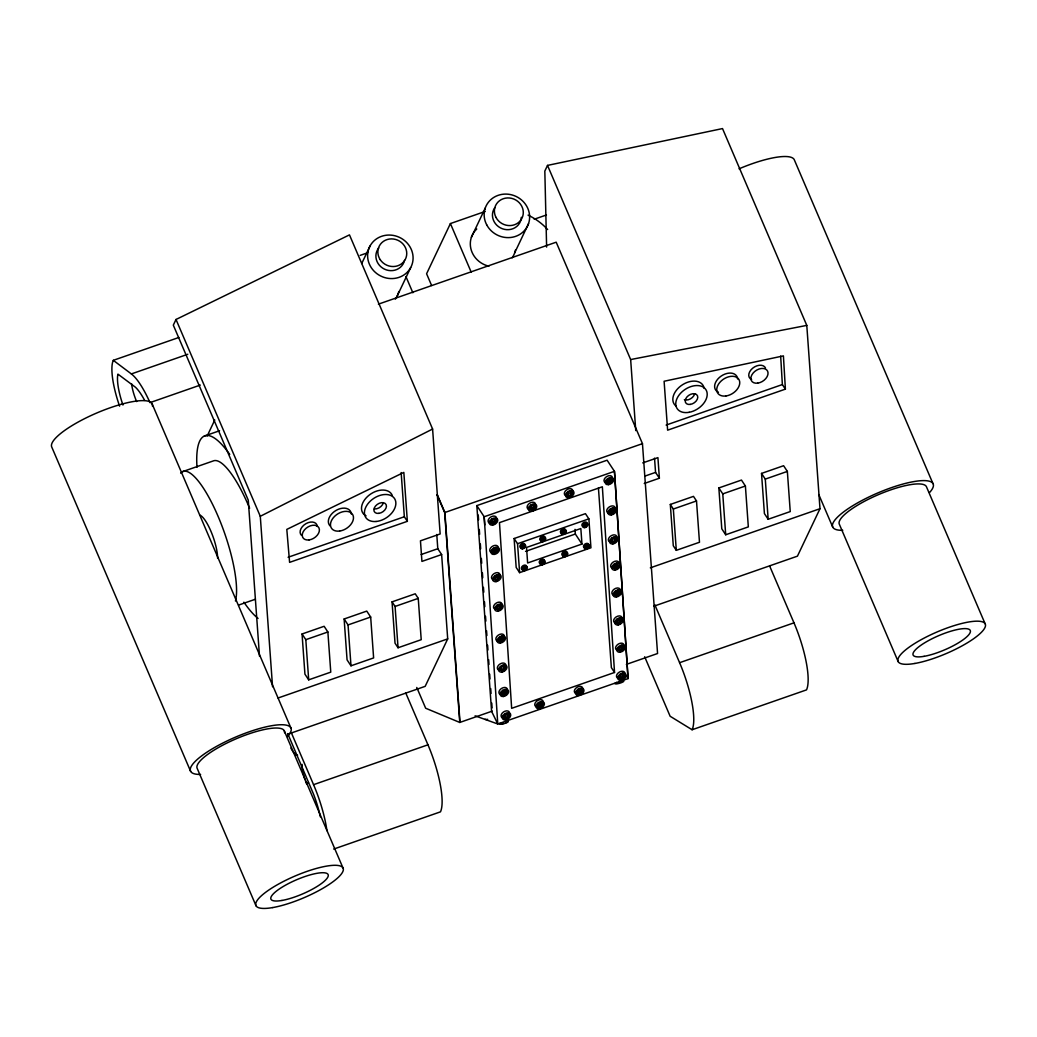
<?xml version="1.0" encoding="UTF-8"?>
<svg xmlns="http://www.w3.org/2000/svg" width="1037" height="1037" viewBox="0 0 1037 1037"><rect width="100%" height="100%" fill="white"/><g stroke="black" fill="none" stroke-linecap="round" stroke-linejoin="round"><path stroke-width="1.5" d="M436.771 534.483L437.795 548.729L441.632 554.549L421.929 561.406L420.452 540.821L440.155 533.964L432.598 429.033L349.469 234.88L176.018 319.474L173.309 325.138L248.271 500.197L259.496 656.24M207.167 436.02L214.763 419.998M361.719 263.528L370.028 246.028M396.834 296.776L410.678 267.611A23.021 21.479 25.4 0 0 389.018 235.049A23.021 21.479 25.4 0 0 371.35 267.792A23.021 21.479 25.4 0 0 410.678 267.611M485.135 211.548A58.811 54.87 25.4 0 0 482.335 212.442L450.408 223.564L426.583 273.755L431.612 285.512M471.407 237.214L485.264 208.048M653.79 606.23L797.44 556.156L819.982 508.713L806.786 325.398L722.517 128.575L547.523 165.401L544.827 171.079L546.616 247.091M514.689 252.821L528.533 223.668M441.632 554.549L447.699 638.896L425.17 686.351L287.625 734.274M272.55 686.74L260.287 516.296L432.598 429.033M360.163 255.374L367.759 252.717M119.579 406.154A47.041 12.301 70.8 0 1 113.305 360.332L178.882 337.466M534.224 219.222L546.434 214.97M113.305 360.332L131.362 373.929L187.788 354.265M378.401 304.152L556.195 242.191L642.46 443.655L657.562 653.517L626.361 664.393M200.31 385.077L149.989 402.628A52.809 13.818 70.8 0 0 131.362 373.929M204.341 436.058L219.572 430.757M182.719 471.589L213.181 460.972A72.24 18.899 70.8 0 1 249.619 508.247M666.13 425.066L782.365 384.558L780.667 356.054M288.105 557.258L404.339 516.75L401.15 472.561M785.385 389.134L667.621 430.174L664.108 381.253L783.415 355.885L785.385 389.134L782.365 384.558M407.36 521.326L289.595 562.365L286.808 529.401L403.834 472.405L407.36 521.326L404.339 516.75M460 722.361L444.899 512.498L642.46 443.655M476.826 505.615L484.175 516.75L497.773 723.982L491.59 711.356L476.826 505.615L607.099 460.208L614.461 471.342L628.059 678.587L497.773 723.982L475.102 715.828M642.746 462.904L657.912 457.628L659.389 478.213L644.236 483.488M238.614 605.077L255.374 599.243M568.756 495.336L568.859 496.904L571.011 496.153L570.907 494.584L572.541 494.014L572.437 492.329L570.804 492.899L570.22 490.786L570.713 491.525L568.548 492.277L568.639 493.651L567.045 494.208L567.161 495.893L568.756 495.336L568.276 494.597L566.682 495.155L567.161 495.893M531.514 508.882L531.618 510.45L533.77 509.698L533.666 508.13L535.312 507.56L535.196 505.875L533.562 506.445L532.992 504.332L533.472 505.071L531.32 505.823L531.411 507.197L529.816 507.754L529.92 509.439L531.514 508.882L531.035 508.143L529.44 508.7L529.92 509.439M568.069 491.538L568.159 492.912L566.565 493.469L567.045 494.208M609.976 479.133L611.623 478.563L612.102 479.314L610.469 479.885L609.886 477.759L610.378 478.498L608.226 479.25L608.317 480.624L606.723 481.181L606.826 482.866L608.421 482.309L607.941 481.57L606.347 482.127L606.826 482.866M490.929 523.335L490.449 522.583L492.044 522.039L492.536 522.778L490.929 523.335L490.825 521.65L492.419 521.092L492.329 519.718L494.48 518.967L494.571 520.341L496.204 519.77L495.725 519.031L494.092 519.602L494.571 520.341M530.84 505.084L530.918 506.458L529.324 507.015L529.816 507.754M571.011 496.153L570.428 493.845L572.061 493.275L572.541 494.014M533.77 509.698L533.187 507.391L534.82 506.821L534.716 505.136M492.044 522.039L492.627 524.333L494.792 523.581L494.195 521.287L495.842 520.717L495.725 519.031M607.941 481.57L608.525 483.877L610.676 483.125L610.093 480.818L611.726 480.248L611.623 478.563M570.531 495.401L568.38 496.153L568.276 494.597M494.792 523.581L494.688 522.026L496.321 521.455L496.204 519.77M610.676 483.125L610.573 481.557L612.206 480.987L612.102 479.314M533.29 508.947L531.138 509.698L531.035 508.143M492.147 523.594L494.299 522.842M608.045 483.138L610.197 482.386M644.936 476.087L655.553 472.392L654.528 458.147M421.126 554.536L437.795 548.729M514.106 538.527L585.438 513.665L588.873 518.863L590.947 547.795L519.615 572.644L516.18 567.459L514.106 538.527L517.541 543.712L519.615 572.644M492.601 552.604L492.484 550.932L494.079 550.375L493.988 548.988L496.153 548.236L496.243 549.623L497.877 549.053L497.98 550.738L496.347 551.308L496.451 552.864L494.299 553.615L493.716 551.308L492.121 551.865L492.601 552.604L494.195 552.047M609.562 513.159L609.445 511.487L611.039 510.93L610.949 509.543L613.1 508.791L613.191 510.178L614.824 509.608L614.941 511.28L613.308 511.85L613.411 513.419L611.247 514.171L610.663 511.863L609.069 512.421L609.562 513.159L611.156 512.602L610.663 511.863M496.451 552.864L495.867 550.556L497.501 549.986L497.98 550.738M517.541 543.712L588.873 518.863M613.411 513.419L612.815 511.111L614.461 510.541L614.941 511.28M495.971 552.125L493.819 552.877L493.716 551.308M610.767 513.432L612.919 512.68M521.585 547.484L522.674 547.108L521.585 547.484L522.622 546.395L522.233 545.125L523.154 544.814L523.529 546.071L524.307 545.19L523.529 546.071M562.145 533.225L563.13 532.888L562.145 533.225L562.067 532.175L564.024 530.063L564.387 531.372L565.398 531.022L564.089 530.918M541.534 540.536L542.52 540.186L541.534 540.536L541.457 539.486L543.414 537.36L543.777 538.67L544.788 538.32L543.479 538.216M583.662 526.511L584.648 526.174L583.662 526.511L584.207 523.802L585.542 523.335L585.905 524.657L586.618 523.854L585.905 524.657M541.236 540.083L542.39 538.281M561.847 532.785L562.987 530.97M522.622 546.395L523.478 545.306M521.248 546.992L522.285 545.89M584.57 525.124L585.84 523.789M583.364 526.057L584.272 524.67M522.337 546.616L522.739 548.067L523.646 547.756L523.257 546.292L524.307 545.19M542.221 539.733L542.597 541.158L543.919 540.705L544.49 537.866M562.832 532.435L563.195 533.861L564.53 533.394L565.1 530.568M564.53 533.394L565.398 531.022M523.646 547.756L524.631 545.695M543.919 540.705L544.788 538.32M584.349 525.72L584.712 527.146L586.048 526.679L586.618 523.854M522.415 547.575L523.322 547.251M542.299 540.718L543.621 540.251M562.897 533.407L564.232 532.953M586.048 526.679L586.916 524.307M584.414 526.692L585.749 526.226M525.552 551.373L575.341 534.029L575.004 529.376M670.317 504.449L693.481 496.373L696.501 500.949L699.482 542.26L676.305 550.336L673.285 545.76L670.317 504.449L673.337 509.024L676.305 550.336M392.051 601.862L415.228 593.799L418.248 598.375L421.216 639.686L398.052 647.762L395.032 643.173L392.051 601.862L395.084 606.451L398.052 647.762M718.848 487.947L741.468 480.066L745.396 486.003L748.325 526.887L725.706 534.768L721.791 528.831L718.848 487.947L722.763 493.884L725.706 534.768M761.521 473.416L783.596 465.717L787.355 471.407L790.246 511.578L768.171 519.265L764.412 513.574L761.521 473.416L765.28 479.107L768.171 519.265M344.128 618.985L366.748 611.104L370.676 617.041L373.618 657.925L350.986 665.806L347.071 659.869L344.128 618.985L348.056 624.922L350.986 665.806M302.052 633.983L324.127 626.296L327.873 631.987L330.764 672.145L308.689 679.844L304.93 674.154L302.052 633.983L305.811 639.673L308.689 679.844M673.337 509.024L696.501 500.949M395.084 606.451L418.248 598.375M722.763 493.884L745.396 486.003M765.28 479.107L787.355 471.407M305.811 639.673L327.873 631.987M348.056 624.922L370.676 617.041M581.964 544.049L527.639 562.974L526.524 547.458L580.837 528.533L581.964 544.049L575.341 534.029M495.427 578.568L496.01 580.863L498.162 580.124L498.058 578.555L499.704 577.985L499.588 576.3L497.954 576.87L497.384 574.757L497.864 575.496L495.712 576.248L495.803 577.622L494.208 578.179L494.312 579.864L495.906 579.307L495.427 578.568L493.832 579.126M563.597 555.651L564.154 552.941L565.476 552.475L565.839 553.784L566.552 552.98L566.928 554.484L565.982 555.819L564.659 556.273L564.284 554.847L563.298 555.197L564.284 554.847M540.951 563.687L541.949 563.337L540.951 563.687L541.508 560.978L542.844 560.511L543.194 561.834L543.906 561.03L543.194 561.834M523.128 569.598L524.113 569.248L523.128 569.598L523.05 568.548L525.007 566.422L525.37 567.732L526.381 567.382L525.072 567.291M585.257 547.873L586.242 547.523L585.257 547.873L585.179 546.823L587.136 544.697L587.499 546.006L588.51 545.656L587.201 545.566M522.829 569.144L523.97 567.343M541.871 562.287L543.142 560.965M564.504 554.251L565.774 552.928M584.959 547.419L586.099 545.618M563.298 555.197L564.206 553.797M540.653 563.234L541.573 561.834M498.162 580.124L497.579 577.816L499.212 577.246L499.704 577.985M523.815 568.807L524.178 570.233L525.513 569.767L526.083 566.928M585.944 547.069L586.307 548.508L587.642 548.042L588.212 545.203M541.651 562.897L542.014 564.322L543.349 563.856L543.906 561.03M565.982 555.819L565.619 554.38L566.63 554.03M587.642 548.042L588.51 545.656M525.513 569.767L526.381 567.382M611.208 542.118L611.091 540.446L612.686 539.888L612.595 538.514L614.747 537.762L614.837 539.136L616.471 538.566L616.587 540.251L614.954 540.821L615.058 542.377L612.906 543.129L612.31 540.821L610.715 541.379L611.208 542.118L612.802 541.573L612.31 540.821M523.879 569.78L525.215 569.313M543.349 563.856L544.205 561.471M586.009 548.054L587.344 547.588M564.361 555.832L565.683 555.365M541.716 563.869L543.051 563.402M495.53 580.124L497.682 579.372M615.058 542.377L614.461 540.083L616.108 539.512L616.587 540.251M612.413 542.39L614.565 541.638M613.36 566.617L614.954 566.072L614.863 564.685L617.015 563.934L617.106 565.321L618.739 564.75L618.856 566.422L617.222 566.993L617.326 568.561L615.174 569.313L614.578 567.006L612.984 567.563L612.88 565.878L613.476 568.302L615.071 567.745L614.578 567.006M495.855 608.654L497.449 608.097L497.941 608.836L496.347 609.393L496.23 607.708L497.825 607.151L497.734 605.777L499.886 605.025L499.977 606.399L501.61 605.828L501.13 605.089L499.497 605.66L499.977 606.399M617.326 568.561L616.743 566.254L618.376 565.683L618.856 566.422M497.449 608.097L498.045 610.391L500.197 609.639L499.614 607.345L501.247 606.775L501.13 605.089M500.197 609.639L500.093 608.084L501.727 607.513L501.61 605.828M614.682 568.574L616.834 567.822M497.553 609.652L499.704 608.9M650.342 567.822L819.982 508.713M278.059 698.005L447.699 638.896M614.682 595.225L614.578 593.553L616.172 592.995L616.082 591.608L618.233 590.87L618.324 592.244L619.957 591.673L620.074 593.358L618.441 593.929L618.545 595.484L616.38 596.236L615.797 593.929L614.202 594.486L614.682 595.225L616.289 594.681L615.797 593.929M618.545 595.484L617.948 593.19L619.595 592.62L620.074 593.358M615.9 595.497L618.052 594.745M498.693 641.268L498.577 639.583L500.171 639.038L500.08 637.651L502.232 636.899L501.752 636.161L502.323 638.286L503.956 637.716L503.476 636.977L504.073 639.388L502.439 639.959L502.543 641.527L500.391 642.279L499.795 639.972L498.201 640.529L498.693 641.268L500.288 640.71L499.795 639.972M502.543 641.527L501.96 639.22L503.593 638.649M499.899 641.54L502.051 640.788M616.419 623.146L615.939 622.407L617.533 621.85L618.013 622.602L616.419 623.146L616.315 621.474L617.909 620.917L617.819 619.543L619.97 618.791L620.061 620.165L621.694 619.595L621.215 618.856L619.582 619.426L620.061 620.165M617.533 621.85L618.117 624.157L620.282 623.406L619.685 621.111L621.319 620.541L621.215 618.856M620.282 623.406L620.178 621.85L621.811 621.28L621.694 619.595M617.637 623.418L619.789 622.667M505.084 667.685L503.438 668.256L503.541 669.811L501.389 670.563L501.869 671.302L504.034 670.55L503.93 668.995L505.563 668.424L504.967 666L505.447 666.739L503.813 667.309L503.243 665.197L503.723 665.935L501.571 666.687L501.662 668.061L500.067 668.619L500.171 670.304L501.765 669.746L501.286 669.008L499.691 669.552L500.171 670.304M623.781 648.54L623.302 647.801L621.669 648.371L621.772 649.927L619.607 650.679L620.1 651.417L622.252 650.666L622.148 649.11L623.781 648.54L623.678 646.855L622.031 647.425L621.461 645.312L621.954 646.051L619.789 646.803L619.88 648.177L618.285 648.734L618.402 650.419L619.996 649.862L619.517 649.123L617.922 649.668L618.402 650.419M501.765 694.725L501.649 693.04L503.243 692.483L503.152 691.109L505.317 690.357L505.408 691.731L507.041 691.16L507.145 692.846L505.512 693.416L505.615 694.984L503.463 695.723L502.88 693.429L501.286 693.986L501.765 694.725L503.36 694.168L502.88 693.429M505.615 694.984L505.032 692.677L506.665 692.107L507.145 692.846M502.984 694.984L505.136 694.233M416.77 687.466L425.663 708.232L459.767 722.452L492.329 711.097M614.539 672.469L511.656 708.323L499.471 522.635L602.354 486.781L614.539 672.469L611.363 667.595L598.427 487.896M620.23 674.154L622.394 673.402L622.965 675.515L624.598 674.944L624.118 674.206L624.715 676.63L623.068 677.2L623.172 678.768L621.02 679.507L620.541 678.768L622.693 678.017L622.589 676.461L624.222 675.891M503.917 718.11L503.801 716.437L505.395 715.88L505.304 714.493L507.456 713.741L507.547 715.128L509.18 714.558L508.7 713.819L509.297 716.243L507.663 716.813L507.767 718.369L505.615 719.121L505.019 716.813L503.425 717.371L503.917 718.11L505.512 717.552M537.581 706.923L537.101 706.184L538.696 705.627L539.175 706.366L537.581 706.923L537.477 705.238L539.071 704.68L538.981 703.306L541.133 702.555L541.223 703.929L542.857 703.358L542.377 702.619L540.744 703.19L541.223 703.929M622.874 674.141L620.722 674.893L620.813 676.267L619.219 676.824L619.322 678.509L620.917 677.952L620.437 677.213L618.843 677.77L619.322 678.509M577.155 693.597L576.663 692.859L578.257 692.301L578.75 693.04L577.155 693.597L577.039 691.912L578.633 691.368L578.542 689.981L580.694 689.229L580.785 690.616L582.418 690.046L581.938 689.307L580.305 689.877L580.785 690.616M507.767 718.369L507.171 716.061L508.817 715.491M538.696 705.627L539.279 707.921L541.431 707.169L540.847 704.875L542.481 704.304L542.377 702.619M291.293 732.64L313.563 784.672L427.957 744.812L405.674 692.781M578.257 692.301L578.84 694.609L581.005 693.857L580.409 691.549L582.055 690.979L581.938 689.307M507.274 717.63L505.123 718.382L505.019 716.813M541.431 707.169L541.327 705.614L542.973 705.043L542.857 703.358M581.005 693.857L580.901 692.288L582.535 691.718L582.418 690.046M538.799 707.182L540.951 706.43M578.361 693.87L580.513 693.118M616.302 683.163L620.774 682.113M506.691 720.793L507.002 721.908L505.978 722.685M793.979 622.835A55.142 14.427 70.8 0 1 806.501 689.89L692.107 729.75A55.142 14.427 70.8 0 0 679.598 662.695L793.979 622.835L769.791 566.345M333.707 849.07L440.466 811.854A55.142 14.427 70.8 0 0 427.957 744.812M547.523 165.401L630.652 359.554L806.786 325.398M506.276 721.635L507.002 721.908M503.813 723.437L500.884 723.515M692.107 729.75L670.135 716.256L644.677 656.784M655.553 472.392L659.389 478.213M565.839 553.784L565.476 552.475M611.726 480.248L612.206 480.987M610.093 480.818L610.573 481.557M606.723 481.181L606.23 480.442L606.347 482.127M613.191 510.178L612.621 508.052M612.815 511.111L613.308 511.85M610.949 509.543L610.469 508.804L611.039 510.93M614.837 539.136L614.267 537.01M614.461 540.083L614.954 540.821M612.115 537.762L612.595 538.514M612.206 539.149L612.686 539.888M611.091 540.446L610.612 539.707L610.715 541.379M570.428 493.845L570.907 494.584M617.106 565.321L616.535 563.195M616.743 566.254L617.222 566.993M568.159 492.912L568.639 493.651M614.863 564.685L614.384 563.947L614.954 566.072M618.324 592.244L617.754 590.118M617.948 593.19L618.441 593.929M616.082 591.608L615.602 590.87L616.172 592.995M621.319 620.541L621.811 621.28M619.685 621.111L620.178 621.85M617.339 618.791L617.819 619.543M617.43 620.178L617.909 620.917M616.315 621.474L615.835 620.735L615.939 622.407M534.82 506.821L535.312 507.56M533.187 507.391L533.666 508.13M530.918 506.458L531.411 507.197M621.669 648.371L622.148 649.11M621.772 649.927L622.252 650.666M619.4 647.438L619.88 648.177M618.285 648.734L617.806 647.995L617.922 649.668M622.965 675.515L622.394 673.402M622.589 676.461L623.068 677.2M622.693 678.017L623.172 678.768M620.32 675.528L620.813 676.267M495.842 520.717L496.321 521.455M494.195 521.287L494.688 522.026M491.849 518.967L492.329 519.718M491.94 520.354L492.419 521.092M490.825 521.65L490.345 520.911L490.449 522.583M496.243 549.623L495.66 547.497M495.867 550.556L496.347 551.308M493.988 548.988L493.508 548.249L494.079 550.375M492.005 550.18L492.484 550.932M582.055 690.979L582.535 691.718M580.409 691.549L580.901 692.288M578.063 689.242L578.542 689.981M578.153 690.616L578.633 691.368M577.039 691.912L576.559 691.173L576.663 692.859M497.579 577.816L498.058 578.555M495.803 577.622L495.232 575.509M501.247 606.775L501.727 607.513M499.614 607.345L500.093 608.084M497.734 605.777L497.254 605.038L497.825 607.151M501.96 639.22L502.439 639.959M500.08 637.651L499.601 636.912L500.171 639.038M542.481 704.304L542.973 705.043M540.847 704.875L541.327 705.614M538.488 702.567L538.981 703.306M538.579 703.942L539.071 704.68M537.477 705.238L536.985 704.499L537.101 706.184M503.438 668.256L503.93 668.995M503.541 669.811L504.034 670.55M501.182 667.322L501.662 668.061M505.408 691.731L504.825 689.618M505.032 692.677L505.512 693.416M503.152 691.109L502.673 690.37L503.243 692.483M501.169 692.301L501.649 693.04M507.067 714.389L507.547 715.128M507.171 716.061L507.663 716.813M505.304 714.493L504.825 713.754L505.395 715.88M503.321 715.686L503.801 716.437M626.685 675.774L628.059 678.587L614.461 471.342L484.175 516.75L484.772 524.955M932.989 483.683L794.199 159.555A54.65 13.52 -23.2 0 0 739.057 168.824M985.15 623.846L926.365 486.56A47.43 11.731 -23.2 0 0 877.25 495.142A47.43 11.731 -23.2 0 0 839.413 524.398L898.198 661.671M818.789 494.571L832.802 527.276M654.775 604.714L679.598 662.695M450.408 223.564L471.174 272.07M405.934 276.581L412.856 292.745M437.29 494.727L444.899 512.498M437.057 494.805L444.666 512.576L459.767 722.452M176.018 319.474L260.287 516.296M152.037 403.678L290.814 727.805M287.716 733.6L313.485 794.031A41.558 10.863 70.8 0 1 320.329 816.845M284.203 730.683L342.988 867.956M256.035 905.794L197.25 768.521A47.43 11.731 -23.2 0 1 238.899 737.644A47.43 11.731 -23.2 0 1 284.527 732.77M190.639 771.398L51.85 447.271A54.65 13.52 -23.2 0 1 99.837 411.702A54.65 13.52 -23.2 0 1 152.4 406.076M616.704 682.307L617.028 683.422M630.652 359.554L635.759 430.588M587.435 545.151L587.499 546.006M585.542 523.335L585.607 524.203M584.648 526.174L584.712 527.146M586.242 547.523L586.307 548.508M566.85 553.434L566.928 554.484M564.322 530.516L564.387 531.372M563.13 532.888L563.195 533.861M564.582 555.301L564.659 556.273M543.712 537.814L543.777 538.67M542.52 540.186L542.597 541.158M542.844 560.511L542.895 561.38M541.949 563.337L542.014 564.322M525.305 566.876L525.37 567.732M523.154 544.814L523.205 545.579M522.674 547.108L522.739 548.067M524.113 569.248L524.178 570.233M478.238 515L478.588 519.822M479.288 529.466L479.625 534.288M480.325 543.932L480.662 548.754M481.362 558.399L481.712 563.221M482.399 572.865L482.749 577.687M483.436 587.331L483.786 592.153M484.473 601.797L484.823 606.619M485.51 616.263L485.86 621.085M486.547 630.729L486.897 635.551M487.597 645.195L487.934 650.018M488.634 659.662L488.971 664.484M489.671 674.128L490.008 678.95M490.708 688.594L491.058 693.416M491.745 703.06L492.095 707.882M624.598 674.944L624.715 676.63M621.954 646.051L622.031 647.425M610.378 478.498L610.469 479.885M619.491 618.039L619.582 619.426M615.071 567.745L615.174 569.313M611.156 512.602L611.247 514.171M619.996 649.862L620.1 651.417M612.802 541.573L612.906 543.129M616.289 594.681L616.38 596.236M618.013 622.602L618.117 624.157M608.421 482.309L608.525 483.877M620.917 677.952L621.02 679.507M570.713 491.525L570.804 492.899M580.214 688.49L580.305 689.877M578.75 693.04L578.84 694.609M533.472 505.071L533.562 506.445M539.175 706.366L539.279 707.921M503.956 637.716L504.073 639.388M509.18 714.558L509.297 716.243M505.447 666.739L505.563 668.424M502.232 636.899L502.323 638.286M497.864 575.496L497.954 576.87M503.723 665.935L503.813 667.309M492.536 522.778L492.627 524.333M500.288 640.71L500.391 642.279M497.941 608.836L498.045 610.391M495.906 579.307L496.01 580.863M501.765 669.746L501.869 671.302M503.36 694.168L503.463 695.723M313.563 784.672A55.142 14.427 70.8 0 1 326.927 830.65M122.949 405.026A33.456 8.75 70.8 0 1 117.92 374.111L135.341 387.151A39.237 10.266 70.8 0 1 144.636 400.386M136.638 401.578A20.61 5.392 70.8 0 1 131.556 383.677M297.619 755.195A17.81 4.654 70.8 0 1 290.866 748.066M306.68 784.011A17.81 4.654 70.8 0 1 305.539 781.172M305.021 779.707A17.81 4.654 70.8 0 1 302.156 764.399M307.211 783.92A24.421 6.391 70.8 0 1 308.507 782.598M200.595 774.432A54.65 13.52 -23.2 0 1 234.219 737.683A54.65 13.52 -23.2 0 1 287.366 736.672M842.77 530.309A54.65 13.52 -23.2 0 1 876.382 493.56A54.65 13.52 -23.2 0 1 929.528 492.562M398.778 291.514A23.021 21.479 25.4 0 1 395.33 299.149M404.508 260.339A14.635 13.65 25.4 0 1 384.442 269.127A14.635 13.65 25.4 0 1 378.751 247.973M488.92 266.185A23.021 21.479 25.4 0 1 471.381 250.5A23.021 21.479 25.4 0 1 476.748 229.021M515.415 250.111A23.021 21.479 25.4 0 1 512.135 257.824M521.326 217.303A14.635 13.65 25.4 0 1 502.439 228.775A14.635 13.65 25.4 0 1 494.766 207.724M528.066 215.152A58.811 54.87 25.4 0 1 547.627 229.527M258.07 618.441A98.684 25.808 70.8 0 1 243.889 602.186M196.991 467.285A98.684 25.808 70.8 0 1 229.721 454.413M366.074 515.869A17.214 11.563 -33.4 0 1 369.392 494.947A17.214 11.563 -33.4 0 1 392.401 495.725M301.521 535.377A9.411 6.326 -33.4 0 1 306.006 523.633A9.411 6.326 -33.4 0 1 317.27 526.407M200.05 515.182A26.119 6.831 70.8 0 1 211.509 532.668A26.119 6.831 70.8 0 1 217.601 558.243M330.22 526.031A12.613 8.477 -33.4 0 1 336.234 510.308A12.613 8.477 -33.4 0 1 351.336 514.028M383.353 502.738A6.87 4.615 -33.4 0 1 374.383 508.947M180.658 473.17A72.24 18.899 70.8 0 1 217.964 516.063A72.24 18.899 70.8 0 1 235.464 601.019M675.943 405.998A17.214 11.563 -33.4 0 1 682.748 384.597A17.214 11.563 -33.4 0 1 704.149 388.421M694.686 393.788A6.87 4.615 -33.4 0 1 684.368 399.66M751.618 379.503A9.411 6.326 -33.4 0 1 752.629 368.239A9.411 6.326 -33.4 0 1 765.487 367.966M718.447 392.206A12.613 8.477 -33.4 0 1 721.117 376.12A12.613 8.477 -33.4 0 1 737.605 378.959M561.263 533.096A2.865 1.931 -33.4 0 1 562.184 529.233A2.865 1.931 -33.4 0 1 565.567 530.646M617.871 650.368A4.641 3.072 -33.1 0 1 615.874 646.712A4.641 3.072 -33.1 0 1 621.046 643.173A4.641 3.072 -33.1 0 1 623.937 646.207M584.375 547.73A2.865 1.931 -33.4 0 1 584.012 545.008A2.865 1.931 -33.4 0 1 587.486 543.414A2.865 1.931 -33.4 0 1 588.446 545.877M523.452 569.585A2.865 1.931 -33.4 0 1 521.481 567.511A2.865 1.931 -33.4 0 1 524.955 565.1A2.865 1.931 -33.4 0 1 526.329 567.602M583.338 526.511A2.865 1.931 -33.4 0 1 582.094 524.229A2.865 1.931 -33.4 0 1 585.27 522.026A2.865 1.931 -33.4 0 1 587.085 523.931M507.637 721.169A4.641 0.933 -16 0 1 504.215 723.606A4.641 0.933 -16 0 1 499.925 723.398M499.653 670.252A4.641 3.072 -33.1 0 1 497.656 666.61A4.641 3.072 -33.1 0 1 502.815 663.058A4.641 3.072 -33.1 0 1 505.719 666.091M575.716 693.338A4.641 3.072 -33.1 0 1 577.246 687.155A4.641 3.072 -33.1 0 1 582.69 689.398M610.676 542.079A4.641 3.072 -33.1 0 1 608.68 538.423A4.641 3.072 -33.1 0 1 613.839 534.885A4.641 3.072 -33.1 0 1 616.743 537.918M613.256 594.966A4.641 3.072 -33.1 0 1 614.267 589.107A4.641 3.072 -33.1 0 1 620.32 590.118M614.267 622.446A4.641 3.072 -33.1 0 1 617.611 616.211A4.641 3.072 -33.1 0 1 621.591 619.893M615.9 623.107A4.641 3.072 -33.1 0 1 614.993 622.887M612.037 568.043A4.641 3.072 -33.1 0 1 613.048 562.184A4.641 3.072 -33.1 0 1 619.102 563.195M501.234 694.686A4.641 3.072 -33.1 0 1 499.238 691.031A4.641 3.072 -33.1 0 1 504.41 687.479A4.641 3.072 -33.1 0 1 507.3 690.512M609.03 513.121A4.641 3.072 -33.1 0 1 607.034 509.465A4.641 3.072 -33.1 0 1 612.193 505.926A4.641 3.072 -33.1 0 1 615.097 508.96M492.069 552.565A4.641 3.072 -33.1 0 1 490.073 548.91A4.641 3.072 -33.1 0 1 495.245 545.371A4.641 3.072 -33.1 0 1 498.136 548.404M492.873 579.605A4.641 3.072 -33.1 0 1 493.897 573.746A4.641 3.072 -33.1 0 1 499.938 574.757M494.908 609.134A4.641 3.072 -33.1 0 1 496.438 602.951A4.641 3.072 -33.1 0 1 501.882 605.18M497.254 641.009A4.641 3.072 -33.1 0 1 498.266 635.15A4.641 3.072 -33.1 0 1 504.319 636.161M537.062 706.871A4.641 3.072 -33.1 0 1 535.066 703.229A4.641 3.072 -33.1 0 1 540.225 699.677A4.641 3.072 -33.1 0 1 543.129 702.71M623.043 680.803A4.641 0.933 -16 0 1 619.633 683.253A4.641 0.933 -16 0 1 615.33 683.046M540.653 540.394A2.865 1.931 -33.4 0 1 541.573 536.531A2.865 1.931 -33.4 0 1 544.956 537.944M540.64 563.687A2.865 1.931 -33.4 0 1 539.486 561.211A2.865 1.931 -33.4 0 1 542.999 559.202A2.865 1.931 -33.4 0 1 544.153 561.691M605.388 482.607A4.641 3.072 -33.1 0 1 606.93 476.424A4.641 3.072 -33.1 0 1 612.361 478.666M563.934 555.638A2.865 1.931 -33.4 0 1 561.95 553.564A2.865 1.931 -33.4 0 1 565.437 551.153A2.865 1.931 -33.4 0 1 566.798 553.654M521.041 547.717A2.8 1.88 -33.4 0 1 521.222 544.088A2.8 1.88 -33.4 0 1 524.955 544.866M490.41 523.283A4.641 3.072 -33.1 0 1 488.414 519.628A4.641 3.072 -33.1 0 1 493.573 516.089A4.641 3.072 -33.1 0 1 496.477 519.122M487.636 719.315A4.641 0.933 -16 0 1 485.16 719.198M528.481 509.18A4.641 3.072 -33.1 0 1 529.505 503.321A4.641 3.072 -33.1 0 1 535.546 504.332M618.804 678.47A4.641 3.072 -33.1 0 1 616.808 674.815A4.641 3.072 -33.1 0 1 621.967 671.263A4.641 3.072 -33.1 0 1 624.87 674.296M502.478 717.85A4.641 3.072 -33.1 0 1 503.489 711.991A4.641 3.072 -33.1 0 1 509.543 713.002M565.722 495.634A4.641 3.072 -33.1 0 1 566.746 489.775A4.641 3.072 -33.1 0 1 572.787 490.786M272.757 907.569A47.43 11.731 -23.2 0 0 342.962 871.287A47.43 11.731 -23.2 0 0 282.803 881.787A47.43 11.731 -23.2 0 0 272.757 907.569M281.96 900.453A31.11 7.7 -23.2 0 0 328.016 876.654A31.11 7.7 -23.2 0 0 288.545 883.537A31.11 7.7 -23.2 0 0 281.96 900.453M924.123 656.33A31.11 7.7 -23.2 0 0 970.178 632.531A31.11 7.7 -23.2 0 0 930.72 639.414A31.11 7.7 -23.2 0 0 924.123 656.33M914.919 663.447A47.43 11.731 -23.2 0 0 985.124 627.165A47.43 11.731 -23.2 0 0 924.965 637.664A47.43 11.731 -23.2 0 0 914.919 663.447M380.229 259.691A14.635 13.65 25.4 0 0 405.221 259.574A14.635 13.65 25.4 0 0 391.455 238.886A14.635 13.65 25.4 0 0 380.229 259.691M486.638 224.705A23.021 21.479 25.4 0 0 525.979 228.659A23.021 21.479 25.4 0 0 508.065 194.204A23.021 21.479 25.4 0 0 486.638 224.705M495.971 217.381A14.635 13.65 25.4 0 0 520.976 219.896A14.635 13.65 25.4 0 0 509.582 198.002A14.635 13.65 25.4 0 0 495.971 217.381M378.868 513.367A6.87 4.615 -33.4 0 0 386.114 504.63A6.87 4.615 -33.4 0 0 375.472 506.069A6.87 4.615 -33.4 0 0 378.868 513.367M376.042 521.494A17.214 11.563 -33.4 0 0 395.343 500.184A17.214 11.563 -33.4 0 0 369.068 502.388A17.214 11.563 -33.4 0 0 376.042 521.494M309.078 539.927A9.411 6.326 -33.4 0 0 318.981 527.976A9.411 6.326 -33.4 0 0 304.411 529.946A9.411 6.326 -33.4 0 0 309.078 539.927M339.617 531.048A12.613 8.477 -33.4 0 0 352.904 515.026A12.613 8.477 -33.4 0 0 333.383 517.67A12.613 8.477 -33.4 0 0 339.617 531.048M690.214 404.417A6.87 4.615 -33.4 0 0 697.447 395.68A6.87 4.615 -33.4 0 0 686.805 397.119A6.87 4.615 -33.4 0 0 690.214 404.417M689.203 412.298A17.214 11.563 -33.4 0 0 706.093 389.977A17.214 11.563 -33.4 0 0 679.157 394.941A17.214 11.563 -33.4 0 0 689.203 412.298M757.71 383.133A9.411 6.326 -33.4 0 0 767.613 371.181A9.411 6.326 -33.4 0 0 753.043 373.151A9.411 6.326 -33.4 0 0 757.71 383.133M725.9 395.978A12.613 8.477 -33.4 0 0 739.174 379.97A12.613 8.477 -33.4 0 0 719.652 382.601A12.613 8.477 -33.4 0 0 725.9 395.978M563.221 534.353A2.865 1.931 -33.4 0 0 566.241 530.711A2.865 1.931 -33.4 0 0 561.795 531.307A2.865 1.931 -33.4 0 0 563.221 534.353M620.126 652.195A4.641 3.072 -33.1 0 0 625.039 646.349A4.641 3.072 -33.1 0 0 617.871 647.334A4.641 3.072 -33.1 0 0 620.126 652.195M586.333 548.988A2.865 1.931 -33.4 0 0 589.34 545.345A2.865 1.931 -33.4 0 0 584.907 545.942A2.865 1.931 -33.4 0 0 586.333 548.988M524.203 570.713A2.865 1.931 -33.4 0 0 527.224 567.07A2.865 1.931 -33.4 0 0 522.778 567.667A2.865 1.931 -33.4 0 0 524.203 570.713M584.738 527.626A2.865 1.931 -33.4 0 0 587.746 523.983A2.865 1.931 -33.4 0 0 583.312 524.592A2.865 1.931 -33.4 0 0 584.738 527.626M501.895 672.08A4.641 3.072 -33.1 0 0 506.808 666.234A4.641 3.072 -33.1 0 0 499.64 667.219A4.641 3.072 -33.1 0 0 501.895 672.08M578.866 695.386A4.641 3.072 -33.1 0 0 583.779 689.54A4.641 3.072 -33.1 0 0 576.611 690.525A4.641 3.072 -33.1 0 0 578.866 695.386M612.919 543.906A4.641 3.072 -33.1 0 0 617.832 538.06A4.641 3.072 -33.1 0 0 610.663 539.046A4.641 3.072 -33.1 0 0 612.919 543.906M616.406 597.014A4.641 3.072 -33.1 0 0 621.319 591.168A4.641 3.072 -33.1 0 0 614.15 592.153A4.641 3.072 -33.1 0 0 616.406 597.014M618.143 624.935A4.641 3.072 -33.1 0 0 623.056 619.089A4.641 3.072 -33.1 0 0 615.887 620.074A4.641 3.072 -33.1 0 0 618.143 624.935M615.187 570.091A4.641 3.072 -33.1 0 0 620.1 564.245A4.641 3.072 -33.1 0 0 612.932 565.23A4.641 3.072 -33.1 0 0 615.187 570.091M503.489 696.501A4.641 3.072 -33.1 0 0 508.402 690.655A4.641 3.072 -33.1 0 0 501.234 691.64A4.641 3.072 -33.1 0 0 503.489 696.501M611.273 514.948A4.641 3.072 -33.1 0 0 616.185 509.102A4.641 3.072 -33.1 0 0 609.017 510.087A4.641 3.072 -33.1 0 0 611.273 514.948M494.325 554.393A4.641 3.072 -33.1 0 0 499.238 548.547A4.641 3.072 -33.1 0 0 492.069 549.532A4.641 3.072 -33.1 0 0 494.325 554.393M496.036 581.64A4.641 3.072 -33.1 0 0 500.949 575.794A4.641 3.072 -33.1 0 0 493.781 576.779A4.641 3.072 -33.1 0 0 496.036 581.64M498.058 611.169A4.641 3.072 -33.1 0 0 502.971 605.323A4.641 3.072 -33.1 0 0 495.803 606.308A4.641 3.072 -33.1 0 0 498.058 611.169M500.404 643.057A4.641 3.072 -33.1 0 0 505.317 637.211A4.641 3.072 -33.1 0 0 498.149 638.196A4.641 3.072 -33.1 0 0 500.404 643.057M539.305 708.699A4.641 3.072 -33.1 0 0 544.218 702.853A4.641 3.072 -33.1 0 0 537.049 703.838A4.641 3.072 -33.1 0 0 539.305 708.699M542.61 541.651A2.865 1.931 -33.4 0 0 545.631 538.009A2.865 1.931 -33.4 0 0 541.197 538.605A2.865 1.931 -33.4 0 0 542.61 541.651M542.027 564.802A2.865 1.931 -33.4 0 0 545.047 561.16A2.865 1.931 -33.4 0 0 540.614 561.769A2.865 1.931 -33.4 0 0 542.027 564.802M608.55 484.655A4.641 3.072 -33.1 0 0 613.463 478.809A4.641 3.072 -33.1 0 0 606.295 479.794A4.641 3.072 -33.1 0 0 608.55 484.655M564.672 556.765A2.865 1.931 -33.4 0 0 567.693 553.123A2.865 1.931 -33.4 0 0 563.26 553.719A2.865 1.931 -33.4 0 0 564.672 556.765M522.376 548.871A2.8 1.88 -33.4 0 0 525.629 545.462A2.8 1.88 -33.4 0 0 521.404 545.682A2.8 1.88 -33.4 0 0 522.376 548.871M492.653 525.111A4.641 3.072 -33.1 0 0 497.566 519.265A4.641 3.072 -33.1 0 0 490.397 520.25A4.641 3.072 -33.1 0 0 492.653 525.111M531.644 511.215A4.641 3.072 -33.1 0 0 536.557 505.382A4.641 3.072 -33.1 0 0 529.388 506.367A4.641 3.072 -33.1 0 0 531.644 511.215M621.046 680.285A4.641 3.072 -33.1 0 0 625.959 674.439A4.641 3.072 -33.1 0 0 618.791 675.424A4.641 3.072 -33.1 0 0 621.046 680.285M505.628 719.898A4.641 3.072 -33.1 0 0 510.541 714.052A4.641 3.072 -33.1 0 0 503.373 715.037A4.641 3.072 -33.1 0 0 505.628 719.898M568.885 497.669A4.641 3.072 -33.1 0 0 573.798 491.823A4.641 3.072 -33.1 0 0 566.63 492.821A4.641 3.072 -33.1 0 0 568.885 497.669"/></g></svg>
